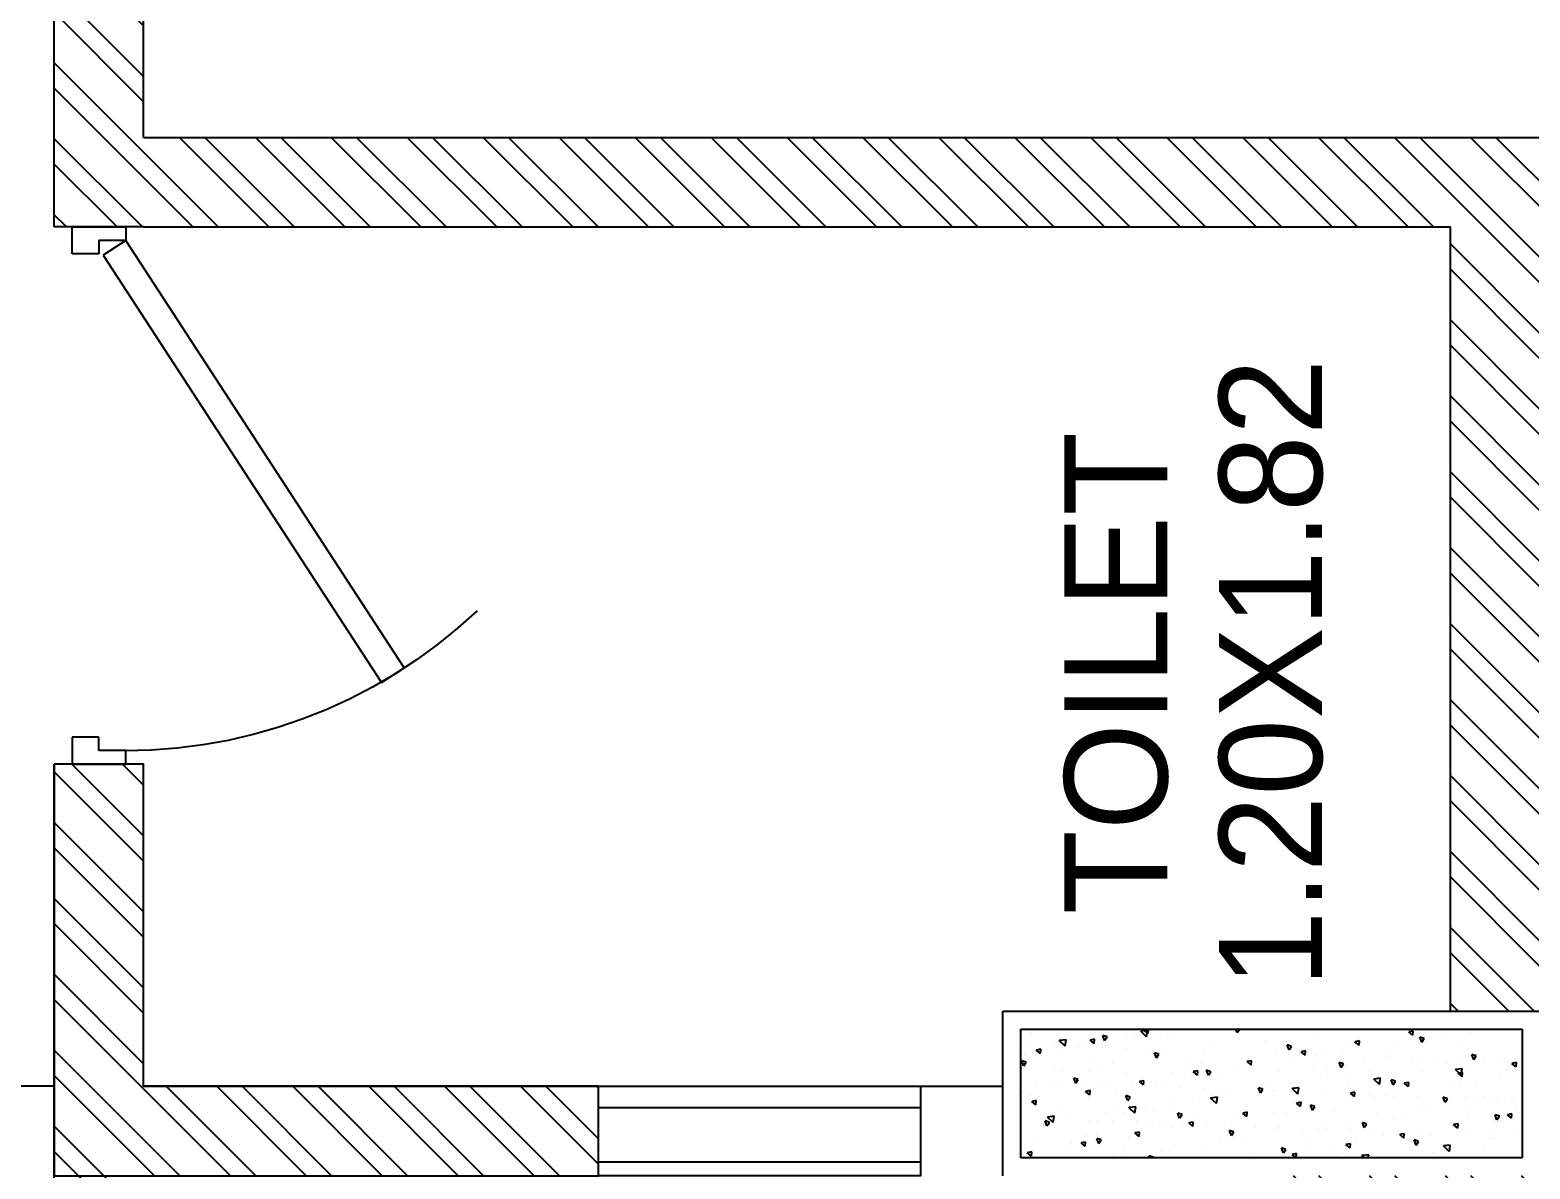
# Model space of a CAD drawing. Header units: inches. Extents: x 182687 to 187672, y -88924 to -84846.
# Drawn here: x 183072.9 to 183154.9, y -85671.8 to -85609.5 of the extents above; entities that cross this region are included whole.
import ezdxf
from ezdxf.enums import TextEntityAlignment as Align

# ---------------------------------------------------------------- set-up
doc = ezdxf.new("R2010")
doc.units = ezdxf.units.IN
doc.header["$MEASUREMENT"] = 0
doc.header["$PDMODE"] = 97
doc.linetypes.add('PROYECCION', pattern=[19.049999999999997, 12.7, -6.35])
doc.styles.add('DimText', font='arial.ttf')
doc.styles.add('HemBha', font='GOTHIC.TTF')
doc.dimstyles.new('RECORDED', dxfattribs={"dimtxt": 0.23, "dimasz": 0.2000000029802322, "dimexe": 0.1500000059604645, "dimexo": 0.3000000119209289, "dimgap": 0.1500000059604645, "dimtad": 0, "dimrnd": 0.005, "dimzin": 0, "dimdsep": 46, "dimtxsty": 'DimText', "dimblk1": 'ARCHTICK', "dimblk2": 'ARCHTICK', "dimsah": 1, "dimcen": 0.2000000029802322, "dimdle": 0.1000000014901161, "dimadec": 0, "dimazin": 0, "dimtfac": 1, "dimtofl": 0, "dimtmove": 0, "dimatfit": 3, "dimfxl": 300, "dimtolj": 1, "dimtzin": 0, "dimarcsym": 0})
pattern_1 = [(135, (181183.8515599285, -88790.0272266471), (-2.075204683822509, -2.075204683822508), []), (135, (181183.8515599285, -88788.64375685967), (-2.075204683822509, -2.075204683822508), [])]

# ---------------------------------------------------------------- blocks, each defined once
blk = doc.blocks.new('PUERTA-G-100')
at = {"color": 6}
for p, q in [((-0.848373717599074, 0.5765036423437309), (-0.821089344886019, 0.6184030815482728)), ((-0.821089344886019, 0.6184030815482728), (-0.0250000000000199, 0.09999999999978826)), ((-0.05228437271299669, 0.05810056079538839), (-0.848373717599074, 0.5765036423437309)), ((-1, 0), (-1, 0.1000000000000085)), ((-1, 0.1000000000000085), (-0.9750000000000014, 0.1000000000000085)), ((-0.9750000000000014, 0.1000000000000085), (-0.9749999999999872, 0.05000000000000426)), ((-0.0250000000000199, 0.09999999999978826), (-0.05228437271299669, 0.05810056079538839)), ((0, 0.1000000000000085), (-0.02499999999999858, 0.1000000000000085)), ((-0.02500000000036096, 0.1000000000000085), (-0.02500000000001279, 0.05000000000000426)), ((0, 0), (0, 0.1000000000000085)), ((-0.9749999999999872, 0.05000000000000426), (-0.9499999999999886, 0.05000000000000426)), ((-0.9499999999999886, 0.05000000000000426), (-0.9499999999999815, 0)), ((-0.02500000000001279, 0.05000000000000426), (-0.05000000000001137, 0.05000000000000426)), ((-0.05000000000001137, 0.05000000000000426), (-0.05000000000001847, 0)), ((-0.9499999999999815, 0), (-1, 0)), ((-0.05000000000001847, 0), (0, 0))]:
    blk.add_line(p, q, dxfattribs=at)
at = {"color": 6, "linetype": 'PROYECCION'}
blk.add_arc((-0.02500000000000568, 0.09999999999980247), 0.9503288904374118, 136.5074357588229, 183.0159162323283, dxfattribs=at)
blk = doc.blocks.new('REVISED COL LAYOUT')
at = {"color": 5}
for p, q in [((79678.94281142886, -49633.90372324394), (79908.94281142886, -49633.90372324394)), ((79908.94281142886, -49633.90372324394), (79908.94281142886, -50383.90372324394)), ((79703.94281142886, -49658.90372324394), (79883.94281142886, -49658.90372324394)), ((79703.94281142886, -50358.90372324394), (79703.94281142886, -49658.90372324394)), ((79883.94281142886, -49658.90372324394), (79883.94281142886, -50358.90372324394)), ((79883.94281142886, -50358.90372324394), (79703.94281142886, -50358.90372324394))]:
    blk.add_line(p, q, dxfattribs=at)
at = {"color": 5, "linetype": 'Continuous'}
for p, q in [((79706.33093934607, -49673.60322271083), (79711.15184641871, -49667.85788938744)), ((79708.7992195487, -49660.59733973375), (79708.7992195487, -49660.59733973375)), ((79708.97614086268, -49660.46436845802), (79708.97614086268, -49660.46436845802)), ((79712.3080415625, -49674.12623514649), (79711.15178047713, -49667.8579673583)), ((79741.6620431584, -49660.12666484014), (79741.6620431584, -49660.12666484014)), ((79795.04428677565, -49662.38215201359), (79795.04428677565, -49662.38215201359)), ((79832.61655952968, -49663.17794610126), (79839.6184127284, -49660.49018647966)), ((79832.61656102655, -49663.17794432984), (79837.59078646188, -49666.53310175067)), ((79837.59071040835, -49666.53310464362), (79839.61833810933, -49660.49018778844)), ((79848.4265303929, -49664.63763918704), (79848.4265303929, -49664.63763918704)), ((79849.3979668635, -49662.53302501478), (79849.3979668635, -49662.53302501478)), ((79706.3309382683, -49673.60322052362), (79712.30810645684, -49674.12615498011)), ((79732.76073299503, -49682.55402148126), (79732.76073299503, -49682.55402148126)), ((79759.10382859354, -49686.71269455246), (79759.10382859354, -49686.71269455246)), ((79778.05695760614, -49679.87843620909), (79782.87786467878, -49674.13310288569)), ((79778.0569565309, -49679.87843400145), (79784.03412471944, -49680.40136845794)), ((79784.03405925963, -49680.40144950789), (79782.87779817426, -49674.1331817197)), ((79789.70566850112, -49685.53360804306), (79789.70566850112, -49685.53360804306)), ((79791.07934992928, -49672.54352324802), (79791.07934992928, -49672.54352324802)), ((79809.61448084877, -49680.31083476422), (79809.61448084877, -49680.31083476422)), ((79849.7829747935, -49686.15364747929), (79855.76014298205, -49686.67658193578)), ((79849.78297586621, -49686.15364970735), (79854.60388293886, -49680.40831638395)), ((79852.86070617063, -49677.21908959865), (79852.86070617063, -49677.21908959865)), ((79855.76007695678, -49686.67666386929), (79854.60381587141, -49680.4083960811)), ((79861.55316911657, -49672.81320440378), (79861.55316911657, -49672.81320440378)), ((79877.89468892032, -49673.92330324509), (79877.89468892032, -49673.92330324509)), ((79707.76015533097, -49693.75375384116), (79707.76015533097, -49693.75375384116)), ((79726.79849204695, -49693.81549493942), (79726.79849204695, -49693.81549493942)), ((79748.59432114493, -49695.43106156034), (79755.59617434366, -49692.74330193875)), ((79748.59432261043, -49695.43105978464), (79753.56854804576, -49698.78621720547)), ((79751.83247479664, -49690.51970858587), (79751.83247479664, -49690.51970858587)), ((79753.27793642298, -49704.0698963264), (79762.17161096178, -49705.44922703289)), ((79753.28136283021, -49704.06630070696), (79761.07021237334, -49695.94864570107)), ((79753.56847273535, -49698.78621992425), (79755.59610043633, -49692.74330306907)), ((79754.06433231459, -49699.78054711777), (79754.06433231459, -49699.78054711777)), ((79762.17155745128, -49705.44916240544), (79761.06673249805, -49695.95217673649)), ((79807.44657593181, -49702.03603429119), (79807.44657593181, -49702.03603429119)), ((79829.27031597604, -49707.53909600251), (79829.27031597604, -49707.53909600251)), ((79860.33718358484, -49706.1025897869), (79860.33718358484, -49706.1025897869)), ((79860.82881954906, -49704.29152146464), (79860.82881954906, -49704.29152146464)), ((79706.54416979924, -49727.04313922428), (79706.54416979924, -49727.04313922428)), ((79712.63308210757, -49727.56009246898), (79712.63308210757, -49727.56009246898)), ((79725.52552105243, -49729.9608797741), (79725.52552105243, -49729.9608797741)), ((79757.88784306179, -49720.00207993558), (79757.88784306179, -49720.00207993558)), ((79763.39871475691, -49724.9747792313), (79763.39871475691, -49724.9747792313)), ((79770.95169904179, -49717.54959423575), (79770.95169904179, -49717.54959423575)), ((79808.39849531706, -49713.60022014736), (79808.39849531706, -49713.60022014736)), ((79826.55375242642, -49716.66026078688), (79826.55375242642, -49716.66026078688)), ((79851.58773517612, -49713.36447443333), (79851.58773517612, -49713.36447443333)), ((79860.00203098742, -49720.62186481966), (79868.89570552623, -49722.00119552615)), ((79860.00549589736, -49720.61822878627), (79867.79434544049, -49712.50057378038)), ((79868.8956514344, -49722.00113015673), (79867.79082648117, -49712.50414448778)), ((79720.20607273435, -49748.82243608979), (79725.026979807, -49743.0771027664)), ((79720.2060716296, -49748.82243389363), (79726.18323981814, -49749.34536835011)), ((79726.1831745869, -49749.34544860475), (79725.02691350153, -49743.07718081656)), ((79734.59085972172, -49750.88008223478), (79734.59085972172, -49750.88008223478)), ((79791.93209099442, -49755.09764958805), (79796.75299806707, -49749.35231626466)), ((79797.90919228403, -49755.62066296615), (79796.75293119866, -49749.35239517796)), ((79807.18250978533, -49746.88960553049), (79807.18250978533, -49746.88960553049)), ((79808.28502635678, -49735.69295062687), (79815.28687955551, -49733.00519100528)), ((79808.2850278344, -49735.69294883453), (79813.25925326973, -49739.04810625536)), ((79813.25917729673, -49739.04810899145), (79815.28680499771, -49733.00519213628)), ((79859.1211980531, -49739.39197517003), (79859.1211980531, -49739.39197517003)), ((79863.15397513636, -49747.81954507876), (79863.15397513636, -49747.81954507876)), ((79705.32818426749, -49760.33252460741), (79705.32818426749, -49760.33252460741)), ((79724.26278797204, -49767.94606608595), (79731.26464117077, -49765.25830646436)), ((79724.26278941827, -49767.94606428932), (79729.2370148536, -49771.30122171014)), ((79729.23693962373, -49771.30122427209), (79731.26456732472, -49765.25830741691)), ((79737.09176101268, -49764.41595041953), (79737.09176101268, -49764.41595041953)), ((79755.67564586704, -49764.31257244345), (79755.67564586704, -49764.31257244345)), ((79756.67185753008, -49753.29146531873), (79756.67185753008, -49753.29146531873)), ((79787.97310333898, -49753.13556940824), (79787.97310333898, -49753.13556940824)), ((79791.9320898922, -49755.09764737146), (79797.90925808075, -49755.62058182795)), ((79800.24679868219, -49756.10143197512), (79800.24679868219, -49756.10143197512)), ((79809.0578894843, -49766.56805961691), (79809.0578894843, -49766.56805961691)), ((79825.14158329733, -49767.2054744955), (79825.14158329733, -49767.2054744955)), ((79825.28078143188, -49752.80564562156), (79825.28078143188, -49752.80564562156)), ((79841.35534695623, -49755.39105658167), (79841.35534695623, -49755.39105658167)), ((79857.90521252138, -49772.68136055317), (79857.90521252138, -49772.68136055317)), ((79862.44013310155, -49768.82354679034), (79862.44013310155, -49768.82354679034)), ((79863.65810925451, -49761.37286308631), (79868.47901632715, -49755.62752976292)), ((79863.6581081548, -49761.3728608493), (79869.63527634335, -49761.89579530578)), ((79869.63520998118, -49761.89587732754), (79868.4789488958, -49755.62760953936)), ((79883.46020023158, -49757.19497626226), (79883.46020023158, -49757.19497626226)), ((79704.11219873578, -49793.62190999055), (79704.11219873578, -49793.62190999055)), ((79708.50434942887, -49787.22647096195), (79708.50434942887, -49787.22647096195)), ((79755.45587199835, -49786.58085070185), (79755.45587199835, -49786.58085070185)), ((79766.8229663631, -49777.21597272873), (79766.8229663631, -49777.21597272873)), ((79798.97382768767, -49792.2468168098), (79798.97382768767, -49792.2468168098)), ((79805.96652425358, -49780.17899091361), (79805.96652425358, -49780.17899091361)), ((79836.84702139215, -49787.260716267), (79836.84702139215, -49787.260716267)), ((79849.10309674365, -49789.16215624301), (79849.10309674365, -49789.16215624301)), ((79867.97573156863, -49775.9548396934), (79874.97758476736, -49773.2670800718)), ((79867.97573305837, -49775.95483788443), (79872.9499584937, -49779.30999530525)), ((79872.94988185808, -49779.30999805865), (79874.97750955906, -49773.26708120347)), ((79710.78480726847, -49803.85712160777), (79710.78480726847, -49803.85712160777)), ((79714.69569140597, -49801.71096754763), (79714.69569140597, -49801.71096754763)), ((79732.4658628752, -49809.18315270945), (79732.4658628752, -49809.18315270945)), ((79766.5393013799, -49818.03008885693), (79774.32815092303, -49809.91243385104)), ((79768.0779350232, -49803.96645472107), (79768.0779350232, -49803.96645472107)), ((79773.93984493798, -49795.54260316335), (79773.93984493798, -49795.54260316335)), ((79775.42945686697, -49819.4129902342), (79774.32463191374, -49809.91600456525)), ((79783.95349318389, -49808.20795515248), (79790.95534638262, -49805.52019553089)), ((79783.95349464224, -49808.20795333921), (79788.92772007757, -49811.56311076003)), ((79788.92764418511, -49811.56311333929), (79790.9552718861, -49805.52019648411)), ((79790.78447980943, -49799.17265447624), (79790.78447980943, -49799.17265447624)), ((79804.75053872187, -49813.46837629675), (79804.75053872187, -49813.46837629675)), ((79821.46017864045, -49806.2219418945), (79821.46017864045, -49806.2219418945)), ((79856.68922698963, -49805.97074593631), (79856.68922698963, -49805.97074593631)), ((79874.84242225772, -49808.47742906796), (79874.84242225772, -49808.47742906796)), ((79734.0812049909, -49824.04164726363), (79740.05837317945, -49824.56458172011)), ((79734.08120612263, -49824.04164946876), (79738.90211319528, -49818.29631614537)), ((79740.0583076113, -49824.56466206301), (79738.90204652592, -49818.29639427482)), ((79747.63289119377, -49834.98377435158), (79747.63289119377, -49834.98377435158)), ((79754.2398864666, -49819.87023608498), (79754.2398864666, -49819.87023608498)), ((79766.53583648195, -49818.03372484666), (79775.42951102076, -49819.41305555315)), ((79772.66687394347, -49831.68798799803), (79772.66687394347, -49831.68798799803)), ((79805.80722438272, -49830.31686296702), (79810.62813145536, -49824.57152964362)), ((79805.8072232535, -49830.31686074146), (79811.78439144205, -49830.83979519795)), ((79810.54006764795, -49826.70188745522), (79810.54006764795, -49826.70188745522)), ((79811.78432530843, -49830.8398764244), (79810.62806422306, -49824.57160863622)), ((79828.9754458562, -49834.16822723073), (79828.9754458562, -49834.16822723073)), ((79873.2599310464, -49834.58569333992), (79882.1536055852, -49835.96502404641)), ((79873.26343444707, -49834.58201693624), (79881.0522839902, -49826.46436193035)), ((79873.69510531746, -49818.38736901081), (79873.69510531746, -49818.38736901081)), ((79877.53324264279, -49836.59207646528), (79882.35414971544, -49830.84674314188)), ((79882.1535508501, -49835.96495798549), (79881.04872589686, -49826.46797231654)), ((79883.51034300558, -49837.1150907858), (79882.3540819202, -49830.84682299761)), ((79703.94281142879, -49838.92117829694), (79706.93310799787, -49837.77331098997)), ((79703.94281142879, -49843.16689694399), (79704.90548166145, -49843.81622621483)), ((79704.90540651212, -49843.81622861992), (79706.9330342131, -49837.77331176474)), ((79712.33821198772, -49854.18922369719), (79712.33821198772, -49854.18922369719)), ((79748.60446243038, -49855.06598983809), (79748.60446243038, -49855.06598983809)), ((79753.02390093489, -49853.15962146812), (79753.02390093489, -49853.15962146812)), ((79770.65682892196, -49844.17872546395), (79770.65682892196, -49844.17872546395)), ((79803.53455319013, -49846.75776167989), (79803.53455319013, -49846.75776167989)), ((79843.64419839573, -49848.46984421901), (79850.64605159446, -49845.78208459742)), ((79843.6441998662, -49848.4698423891), (79848.61842530154, -49851.82499980993)), ((79848.61834874646, -49851.82500240648), (79850.64597644744, -49845.78208555131)), ((79855.47324145792, -49839.26013131942), (79855.47324145792, -49839.26013131942)), ((79872.42213432293, -49854.53275384549), (79872.42213432293, -49854.53275384549)), ((79877.53324151611, -49836.5920742193), (79883.51040970466, -49837.11500867578)), ((79716.30700495843, -49866.24299287333), (79716.30700495843, -49866.24299287333)), ((79721.32593744955, -49874.42494553982), (79721.32593744955, -49874.42494553982)), ((79746.35992019925, -49871.12915918627), (79746.35992019925, -49871.12915918627)), ((79769.6892485757, -49868.49848004676), (79769.6892485757, -49868.49848004676)), ((79784.23311390373, -49866.14305864347), (79784.23311390373, -49866.14305864347)), ((79801.98670604761, -49857.32147701153), (79801.98670604761, -49857.32147701153)), ((79823.07149219293, -49870.7539672202), (79823.07149219293, -49870.7539672202)), ((79847.38815157324, -49857.82854019905), (79847.38815157324, -49857.82854019905)), ((79854.25725592619, -49872.54951670254), (79854.25725592619, -49872.54951670254)), ((79855.36894966484, -49859.57696418497), (79855.36894966484, -49859.57696418497)), ((79876.45373581017, -49873.00945439364), (79876.45373581017, -49873.00945439364)), ((79747.95633951093, -49899.26086284772), (79752.77724658357, -49893.51552952433)), ((79751.80791540314, -49886.44900685125), (79751.80791540314, -49886.44900685125)), ((79753.9334406357, -49899.78387552127), (79752.77717955032, -49893.51560773308)), ((79759.62196001099, -49880.7229596781), (79766.62381320972, -49878.0352000565)), ((79759.62196145009, -49880.7229578439), (79764.59618688542, -49884.07811526473)), ((79764.5961110735, -49884.07811768712), (79766.62373877448, -49878.03520083195)), ((79802.31856765841, -49880.047147063), (79802.31856765841, -49880.047147063)), ((79821.08119782901, -49897.26971138729), (79821.08119782901, -49897.26971138729)), ((79824.8467131775, -49893.8346057237), (79824.8467131775, -49893.8346057237)), ((79846.11518057871, -49893.97392503373), (79846.11518057871, -49893.97392503373)), ((79883.16533011173, -49883.82410749048), (79883.16533011173, -49883.82410749048)), ((79708.20947930902, -49913.85560219017), (79708.20947930902, -49913.85560219017)), ((79720.05296645503, -49910.5703303745), (79720.05296645503, -49910.5703303745)), ((79728.70929411461, -49905.89687515094), (79728.70929411461, -49905.89687515094)), ((79747.95633835219, -49899.26086063363), (79753.93350654074, -49899.78379509012)), ((79757.9261601595, -49905.5842298317), (79757.9261601595, -49905.5842298317)), ((79766.52809624326, -49903.84510395694), (79766.52809624326, -49903.84510395694)), ((79782.09153773185, -49908.15236232438), (79782.09153773185, -49908.15236232438)), ((79801.10258212668, -49913.33653244613), (79801.10258212668, -49913.33653244613)), ((79819.31266522282, -49920.98484874462), (79826.31451842155, -49918.29708912303)), ((79819.682357771, -49905.53607634598), (79824.50326484365, -49899.79074302259)), ((79819.6823566148, -49905.53607411146), (79825.65952480334, -49906.05900856795)), ((79824.28681563484, -49924.34000675432), (79826.31444333582, -49918.29708989914)), ((79825.65945833283, -49906.05908988266), (79824.50319724745, -49899.79082209447)), ((79835.47378134911, -49910.40784949782), (79835.47378134911, -49910.40784949782)), ((79848.80822662382, -49915.79128747121), (79848.80822662382, -49915.79128747121)), ((79853.04127039446, -49905.83890208568), (79853.04127039446, -49905.83890208568)), ((79732.17099275535, -49935.81228393767), (79732.17099275535, -49935.81228393767)), ((79750.59192987143, -49919.73839223437), (79750.59192987143, -49919.73839223437)), ((79779.7937365409, -49931.99755336691), (79788.6874110797, -49933.3768840734)), ((79779.79723992961, -49931.99387700691), (79787.58608947274, -49923.87622200102)), ((79788.68735628267, -49933.37681806296), (79787.58253132943, -49923.87983239401)), ((79790.48960968958, -49925.80178570445), (79790.48960968958, -49925.80178570445)), ((79794.7742440848, -49936.71088257552), (79794.7742440848, -49936.71088257552)), ((79819.31266667406, -49920.98484689379), (79824.28689210939, -49924.34000431462)), ((79819.80822683449, -49933.41509622196), (79819.80822683449, -49933.41509622196)), ((79851.82528486273, -49939.12828746882), (79851.82528486273, -49939.12828746882)), ((79857.68142053897, -49928.42899567916), (79857.68142053897, -49928.42899567916)), ((79709.23582152175, -49956.99641026796), (79709.23582152175, -49956.99641026796)), ((79731.61920641529, -49945.02540101994), (79731.61920641529, -49945.02540101994)), ((79735.29042683808, -49953.2379642037), (79742.29228003681, -49950.55020458211)), ((79735.29042825791, -49953.23796234858), (79740.26465369324, -49956.5931197694)), ((79740.26457796188, -49956.59312203496), (79742.29220566286, -49950.55020517978)), ((79749.3759443397, -49953.02777761749), (79749.3759443397, -49953.02777761749)), ((79762.618065139, -49959.25189744139), (79762.618065139, -49959.25189744139)), ((79799.88659659495, -49946.62591782927), (79799.88659659495, -49946.62591782927)), ((79816.00030875625, -49961.50738461484), (79816.00030875625, -49961.50738461484)), ((79828.68057573635, -49960.79735845894), (79828.68057573635, -49960.79735845894)), ((79879.00337043467, -49961.24673781115), (79883.942811429, -49959.35066406024)), ((79879.00337189803, -49961.24673594369), (79883.94281142902, -49964.57842997577)), ((79712.04334186787, -49980.81835492539), (79712.04334186787, -49980.81835492539)), ((79730.32060766708, -49970.42890047663), (79730.32060766708, -49970.42890047663)), ((79761.83147289921, -49974.48007622669), (79766.65237997186, -49968.7347429033)), ((79761.83147171349, -49974.48007400362), (79767.80863990204, -49975.00300846011)), ((79767.80857366009, -49975.00308897952), (79766.65231257472, -49968.73482119133)), ((79768.46729034057, -49976.15205376376), (79768.46729034057, -49976.15205376376)), ((79770.36195880211, -49970.80785669217), (79770.36195880211, -49970.80785669217)), ((79783.70285128432, -49972.68438765006), (79783.70285128432, -49972.68438765006)), ((79793.50127309027, -49972.8562674102), (79793.50127309027, -49972.8562674102)), ((79798.67061106322, -49979.9153032124), (79798.67061106322, -49979.9153032124)), ((79831.37446679475, -49967.8701668674), (79831.37446679475, -49967.8701668674)), ((79833.55749115928, -49980.75528972496), (79838.37839823193, -49975.00995640156)), ((79833.5574899761, -49980.75528748146), (79839.53465816464, -49981.27822193794)), ((79837.08509490157, -49974.93987482351), (79837.08509490157, -49974.93987482351)), ((79839.53459135722, -49981.27830334092), (79838.37833027185, -49975.01003555273)), ((79850.609299331, -49972.41767285195), (79850.609299331, -49972.41767285195)), ((79869.38255237348, -49963.76287178828), (79869.38255237348, -49963.76287178828)), ((79705.31225267106, -49984.46657220817), (79705.31225267106, -49984.46657220817)), ((79748.15995880797, -49986.31716300063), (79748.15995880797, -49986.31716300063)), ((79794.98113204993, -49993.49985327023), (79801.98298524866, -49990.81209364864)), ((79794.98113348188, -49993.49985139847), (79799.95535891721, -49996.85500881929)), ((79799.95528252322, -49996.85501110215), (79801.98291022421, -49990.81209424698)), ((79868.22255072006, -49998.99681961121), (79868.22255072006, -49998.99681961121)), ((79710.95889366519, -50025.75296872931), (79717.96074686392, -50023.06520910772)), ((79715.93304485026, -50029.10812638279), (79717.96067255124, -50023.06520952762)), ((79742.16033659638, -50015.59322495198), (79742.16033659638, -50015.59322495198)), ((79742.72289682325, -50010.08278275425), (79742.72289682325, -50010.08278275425)), ((79746.94397327624, -50019.60654838377), (79746.94397327624, -50019.60654838377)), ((79767.19431934608, -50012.29743859843), (79767.19431934608, -50012.29743859843)), ((79796.10514044049, -50012.33826992768), (79796.10514044049, -50012.33826992768)), ((79797.45462553149, -50013.20468859553), (79797.45462553149, -50013.20468859553)), ((79805.06751305056, -50007.31133805562), (79805.06751305056, -50007.31133805562)), ((79824.55184305765, -50020.46373695192), (79824.55184305765, -50020.46373695192)), ((79849.39331379927, -50005.70705823509), (79849.39331379927, -50005.70705823509)), ((79849.48738405773, -50014.59375710112), (79849.48738405773, -50014.59375710112)), ((79882.87045999189, -50010.45323871869), (79882.87045999189, -50010.45323871869)), ((79703.98058802742, -50043.4240761074), (79708.80149510007, -50037.678742784)), ((79703.98058681219, -50043.4240738958), (79709.95775500074, -50043.94700835229)), ((79707.91460918919, -50040.48473341839), (79707.91460918919, -50040.48473341839)), ((79709.9576889874, -50043.94708807641), (79708.80142790203, -50037.67882028822)), ((79710.95889506575, -50025.75296685327), (79715.93312050108, -50029.1081242741)), ((79766.23322612341, -50030.47423518514), (79766.23322612341, -50030.47423518514)), ((79775.7066062875, -50049.69928960566), (79780.52751336014, -50043.95395628227)), ((79781.68370668449, -50050.22230243778), (79780.52744559912, -50043.95403464959)), ((79793.05517847934, -50045.95766515687), (79800.84402802246, -50037.84001015098)), ((79801.94525569836, -50047.34064589172), (79800.84043074513, -50037.84366022277)), ((79841.91559697583, -50038.43799079945), (79841.91559697583, -50038.43799079945)), ((79848.17732826754, -50038.99644361822), (79848.17732826754, -50038.99644361822)), ((79848.51335650397, -50042.42041869942), (79848.51335650397, -50042.42041869942)), ((79854.67183726178, -50033.76174233676), (79861.6736904605, -50031.07398271517)), ((79854.67183870585, -50033.76174044836), (79859.64606414118, -50037.11689786919)), ((79859.6459870846, -50037.11690016934), (79861.67361478558, -50031.07398331416)), ((79866.94957972552, -50035.1422044459), (79866.94957972552, -50035.1422044459)), ((79715.85338285215, -50055.03439614022), (79715.85338285215, -50055.03439614022)), ((79723.2494242304, -50061.18231787127), (79723.2494242304, -50061.18231787127)), ((79731.87612263551, -50062.4414151659), (79731.87612263551, -50062.4414151659)), ((79740.88736560184, -50051.73860978667), (79740.88736560184, -50051.73860978667)), ((79745.72798774451, -50052.89593376689), (79745.72798774451, -50052.89593376689)), ((79770.64959887703, -50066.01485779585), (79777.65145207576, -50063.32709817425)), ((79770.64960028972, -50066.01485590317), (79775.62382572505, -50069.37001332399)), ((79775.6237494116, -50069.37001544999), (79777.65137711259, -50063.32709859481)), ((79775.7066050748, -50049.69928737364), (79781.68377326334, -50050.22222183012)), ((79776.63166784764, -50063.4378050447), (79776.63166784764, -50063.4378050447)), ((79778.76055930632, -50046.75250924387), (79778.76055930632, -50046.75250924387)), ((79790.19473956974, -50052.43091693264), (79790.19473956974, -50052.43091693264)), ((79793.05163659985, -50045.96138188718), (79801.94531113865, -50047.34071259367)), ((79796.23863999976, -50046.49407397867), (79796.23863999976, -50046.49407397867)), ((79830.01391146489, -50065.69329221815), (79830.01391146489, -50065.69329221815)), ((79847.43262454757, -50055.97450310392), (79852.25353162021, -50050.22916978053)), ((79847.4326233374, -50055.97450085147), (79853.40979152595, -50056.49743530796)), ((79853.40972438162, -50056.49751679918), (79852.25346329625, -50050.22924901099)), ((79744.33421037572, -50074.61480807994), (79744.33421037572, -50074.61480807994)), ((79744.51200221278, -50086.18531915003), (79744.51200221278, -50086.18531915003)), ((79752.45360556211, -50086.1936804321), (79752.45360556211, -50086.1936804321)), ((79795.02265446803, -50079.7834593618), (79795.02265446803, -50079.7834593618)), ((79797.71645399297, -50076.87029525337), (79797.71645399297, -50076.87029525337)), ((79815.60864323162, -50077.87916198769), (79815.60864323162, -50077.87916198769)), ((79840.64262598132, -50074.58337563413), (79840.64262598132, -50074.58337563413)), ((79846.96134273581, -50072.28582900134), (79846.96134273581, -50072.28582900134)), ((79851.09869761021, -50079.12578242683), (79851.09869761021, -50079.12578242683)), ((79878.5158196858, -50069.59727509133), (79878.5158196858, -50069.59727509133)), ((79883.39615508213, -50067.94877939158), (79883.39615508213, -50067.94877939158)), ((79711.74847174804, -50107.44748615361), (79711.74847174804, -50107.44748615361)), ((79714.58041185763, -50091.1797809749), (79714.58041185763, -50091.1797809749)), ((79770.06708868228, -50097.4369879204), (79770.06708868228, -50097.4369879204)), ((79828.3857056165, -50087.42648968714), (79828.3857056165, -50087.42648968714)), ((79830.34030408887, -50106.27674686238), (79837.3421572876, -50103.58898724079)), ((79830.34030551369, -50106.27674495306), (79835.31453094902, -50109.63190237388)), ((79835.31445397298, -50109.63190451718), (79837.34208167397, -50103.588987662)), ((79845.74535720408, -50105.57521438447), (79845.74535720408, -50105.57521438447)), ((79717.8557214157, -50118.64328948637), (79722.67662848835, -50112.89795616297)), ((79717.8557201735, -50118.6432872658), (79723.83288836204, -50119.16622172228)), ((79723.8328220118, -50119.16630153466), (79722.67656092643, -50112.89803374647)), ((79726.1466518179, -50125.63485162034), (79726.1466518179, -50125.63485162034)), ((79743.29601668105, -50119.47470453317), (79743.29601668105, -50119.47470453317)), ((79756.7364995319, -50114.26869035754), (79756.7364995319, -50114.26869035754)), ((79789.3016894874, -50117.32033317592), (79789.3016894874, -50117.32033317592)), ((79789.58173967578, -50124.91850298463), (79794.40264674842, -50119.17316966123)), ((79789.5817384361, -50124.91850074363), (79795.55890662465, -50125.44143520012)), ((79793.8066689363, -50113.07284474492), (79793.8066689363, -50113.07284474492)), ((79795.55883970889, -50125.44151589604), (79794.40257862351, -50119.17324810785)), ((79810.11874314913, -50116.52417753099), (79810.11874314913, -50116.52417753099)), ((79814.3356722371, -50114.02454682237), (79814.3356722371, -50114.02454682237)), ((79852.20886594157, -50109.03844627956), (79852.20886594157, -50109.03844627956)), ((79861.30775793587, -50131.19371648289), (79866.12866500851, -50125.44838315949)), ((79863.50098676638, -50118.77966470442), (79863.50098676638, -50118.77966470442)), ((79867.28485740602, -50131.71673025744), (79866.12859632065, -50125.44846246925)), ((79703.94281142883, -50138.83190139281), (79707.377833505, -50135.25187022165)), ((79703.94281142883, -50144.04903157753), (79708.47911663319, -50144.75257262067)), ((79708.47906113094, -50144.75250596917), (79707.37423617771, -50135.25552030022)), ((79746.31806570412, -50138.52986232146), (79753.31991890285, -50135.84210269987)), ((79746.31806709757, -50138.52986040785), (79751.2922925329, -50141.88501782867)), ((79751.29221629999, -50141.88501979782), (79753.31984400097, -50135.84210294265)), ((79792.59068340457, -50146.36223012806), (79792.59068340457, -50146.36223012806)), ((79824.25697293782, -50147.09286818015), (79824.25697293782, -50147.09286818015)), ((79825.90191219735, -50148.4796174678), (79825.90191219735, -50148.4796174678)), ((79844.52937167235, -50138.86459976761), (79844.52937167235, -50138.86459976761)), ((79861.3077566987, -50131.19371422147), (79867.28492488725, -50131.71664867795)), ((79882.57558987204, -50137.08236994689), (79882.57558987204, -50137.08236994689)), ((79707.61973906934, -50167.1138646466), (79707.61973906934, -50167.1138646466)), ((79737.26302693902, -50165.36822547457), (79737.26302693902, -50165.36822547457)), ((79742.08003114932, -50152.76408991629), (79742.08003114932, -50152.76408991629)), ((79762.99473574318, -50156.76150436416), (79762.99473574318, -50156.76150436416)), ((79765.93835600358, -50157.10336641336), (79765.93835600358, -50157.10336641336)), ((79788.02871849287, -50153.4657180106), (79788.02871849287, -50153.4657180106)), ((79790.64527055628, -50167.623712648), (79790.64527055628, -50167.623712648)), ((79806.30953665882, -50159.92521040744), (79815.20321119763, -50161.30454111393)), ((79806.31311702904, -50159.92145330684), (79814.10196657217, -50151.80379830095)), ((79815.20315511405, -50161.30447372048), (79814.09833016082, -50151.80748805153)), ((79844.02751417353, -50169.87919982144), (79844.02751417353, -50169.87919982144)), ((79848.21848638414, -50169.04954992765), (79848.21848638414, -50169.04954992765)), ((79704.96556946711, -50176.54522850979), (79704.96556946711, -50176.54522850979)), ((79731.58125251567, -50189.0705463941), (79731.58125251567, -50189.0705463941)), ((79731.73085480399, -50193.86250286533), (79736.55176187663, -50188.11716954194)), ((79737.7079550362, -50194.38551499292), (79736.55169395082, -50188.11724720473)), ((79740.86404561759, -50186.05347529942), (79740.86404561759, -50186.05347529942)), ((79758.34781308434, -50178.80071568324), (79758.34781308434, -50178.80071568324)), ((79789.8998694499, -50179.06004816086), (79789.8998694499, -50179.06004816086)), ((79791.37469787284, -50179.6516155112), (79791.37469787284, -50179.6516155112)), ((79799.59495845315, -50187.92078865603), (79799.59495845315, -50187.92078865603)), ((79806.00877091597, -50178.79175138799), (79813.0106241147, -50176.10399176639)), ((79806.00877232154, -50178.79174945774), (79810.98299775687, -50182.14690687857)), ((79810.98292086137, -50182.14690886501), (79813.01054856235, -50176.10399200983)), ((79811.7300567016, -50181.05620285668), (79811.7300567016, -50181.05620285668)), ((79843.31338614062, -50172.15398515073), (79843.31338614062, -50172.15398515073)), ((79862.74999612266, -50179.60627021162), (79862.74999612266, -50179.60627021162)), ((79865.11230031885, -50183.31169003012), (79865.11230031885, -50183.31169003012)), ((79721.98653253123, -50211.04486684707), (79728.98838572996, -50208.35710722548)), ((79721.9865339054, -50211.04486491252), (79726.96075934073, -50214.40002233335)), ((79726.96068318837, -50214.40002414566), (79728.98831088936, -50208.35710729048)), ((79731.7308535348, -50193.8625006358), (79737.70802172335, -50194.38543509228)), ((79736.68778199897, -50196.20267555239), (79736.68778199897, -50196.20267555239)), ((79761.72176474867, -50192.90688919884), (79761.72176474867, -50192.90688919884)), ((79803.45687306407, -50200.13771636359), (79808.27778013672, -50194.3923830402)), ((79803.4568717974, -50200.13771411363), (79809.43403998595, -50200.66064857012)), ((79809.43397273328, -50200.6607293543), (79808.27771164791, -50194.39246156611)), ((79842.0974006089, -50205.44337053387), (79842.0974006089, -50205.44337053387)), ((79875.18289132415, -50206.41292986186), (79880.00379839679, -50200.66759653846)), ((79875.18289006001, -50206.41292759147), (79881.16005824856, -50206.93586204795)), ((79881.15999043042, -50206.9359437157), (79880.00372934504, -50200.66767592751)), ((79717.36785862327, -50216.19911078741), (79717.36785862327, -50216.19911078741)), ((79735.41481100445, -50232.34806038707), (79735.41481100445, -50232.34806038707)), ((79739.64806008586, -50219.34286068256), (79739.64806008586, -50219.34286068256)), ((79769.77221856243, -50224.0661191486), (79769.77221856243, -50224.0661191486)), ((79770.75010224052, -50218.45459796084), (79770.75010224052, -50218.45459796084)), ((79773.28800470893, -50227.36195984427), (79773.28800470893, -50227.36195984427)), ((79790.15871234112, -50212.94100089431), (79790.15871234112, -50212.94100089431)), ((79824.13234585775, -50220.71008513429), (79824.13234585775, -50220.71008513429)), ((79828.09083549667, -50214.05562091536), (79828.09083549667, -50214.05562091536)), ((79836.44304237844, -50219.04744139985), (79836.44304237844, -50219.04744139985)), ((79861.47702512813, -50215.7516550463), (79861.47702512813, -50215.7516550463)), ((79865.6994761278, -50219.05364045452), (79872.70132932653, -50216.36588083293)), ((79865.69947754551, -50219.05363850763), (79870.67370298084, -50222.40879592846)), ((79870.67362542274, -50222.40879793222), (79872.70125312373, -50216.36588107704)), ((79877.51458947502, -50222.96557230773), (79877.51458947502, -50222.96557230773)), ((79710.38082825475, -50235.64384674063), (79710.38082825475, -50235.64384674063)), ((79711.4536016282, -50234.07661738184), (79711.4536016282, -50234.07661738184)), ((79712.84692251158, -50257.3333133775), (79720.63577205471, -50249.21565837161)), ((79721.73696054664, -50258.71633379793), (79720.6321355934, -50249.21934812898)), ((79738.43207455413, -50252.63224606567), (79738.43207455413, -50252.63224606567)), ((79781.67723774306, -50251.3067559136), (79788.67909094179, -50248.61899629201)), ((79781.67723912936, -50251.30675396242), (79786.6514645647, -50254.66191138324)), ((79786.65138774975, -50254.66191321285), (79788.67901545073, -50248.61899635767)), ((79788.94272680939, -50246.23038627745), (79788.94272680939, -50246.23038627745)), ((79840.88141507717, -50238.73275591701), (79840.88141507717, -50238.73275591701)), ((79873.0432650884, -50250.20672569173), (79873.0432650884, -50250.20672569173)), ((79709.10785726024, -50271.78923157531), (79709.10785726024, -50271.78923157531)), ((79712.84334215333, -50257.33707043444), (79721.73701669213, -50258.71640114093)), ((79745.60598819228, -50269.0817162443), (79750.42689526493, -50263.3363829209)), ((79745.60598689609, -50269.08171400581), (79751.58315508463, -50269.60464846229)), ((79746.98105096472, -50266.8031310325), (79746.98105096472, -50266.8031310325)), ((79751.5830880606, -50269.60472845118), (79750.42682697522, -50263.33646066299)), ((79751.27662964768, -50269.55413307788), (79751.27662964768, -50269.55413307788)), ((79804.65887326491, -50271.80962025131), (79804.65887326491, -50271.80962025131)), ((79810.13608863423, -50258.48861258809), (79810.13608863423, -50258.48861258809)), ((79817.33200645236, -50275.35692974256), (79822.152913525, -50269.61159641917)), ((79817.33200515869, -50275.35692748364), (79823.30917334724, -50275.87986194013)), ((79819.56743671777, -50273.8890389277), (79828.46111125658, -50275.26836963419)), ((79819.57105557874, -50273.88524145681), (79827.35990512186, -50265.76758645092)), ((79823.30910575768, -50275.87994281256), (79822.15284467231, -50269.61167502437)), ((79823.96210281797, -50273.72199940835), (79823.96210281797, -50273.72199940835)), ((79828.46105452975, -50275.26830154924), (79827.35622957652, -50265.77131588029)), ((79835.17007138392, -50255.19282623453), (79835.17007138392, -50255.19282623453)), ((79839.66542954544, -50272.02214130013), (79839.66542954544, -50272.02214130013)), ((79858.04111688216, -50274.06510742474), (79858.04111688216, -50274.06510742474)), ((79882.2807197522, -50263.71150117511), (79882.2807197522, -50263.71150117511)), ((79703.94281142885, -50281.14620645975), (79704.65685255705, -50280.87211175109)), ((79703.94281142885, -50282.9999378076), (79704.65677777774, -50280.87211163832)), ((79707.32486894952, -50293.74299587483), (79707.32486894952, -50293.74299587483)), ((79718.97917217575, -50280.7311361131), (79718.97917217575, -50280.7311361131)), ((79737.2160890224, -50285.92163144881), (79737.2160890224, -50285.92163144881)), ((79765.64348588375, -50283.73249764159), (79765.64348588375, -50283.73249764159)), ((79772.361415793, -50282.98662328655), (79772.361415793, -50282.98662328655)), ((79787.72674127766, -50279.51977166059), (79787.72674127766, -50279.51977166059)), ((79808.86311763969, -50294.63399742276), (79808.86311763969, -50294.63399742276)), ((79825.74365941023, -50285.24211045999), (79825.74365941023, -50285.24211045999)), ((79841.36794295491, -50291.56864498014), (79848.36979615364, -50288.88088535854)), ((79841.36794435333, -50291.56864301231), (79846.34216978867, -50294.92380043313)), ((79846.34209231113, -50294.92380228006), (79848.36972001211, -50288.88088542488)), ((79846.73631134417, -50289.64789687996), (79846.73631134417, -50289.64789687996)), ((79847.92361626429, -50295.67868115586), (79847.92361626429, -50295.67868115586)), ((79879.12590302748, -50287.49759763342), (79879.12590302748, -50287.49759763342)), ((79720.67409722049, -50306.24430222073), (79720.67409722049, -50306.24430222073)), ((79731.28638239585, -50315.69967762233), (79731.28638239585, -50315.69967762233)), ((79783.82913489, -50297.92978377632), (79783.82913489, -50297.92978377632)), ((79786.51075574593, -50312.80915704371), (79786.51075574593, -50312.80915704371)), ((79789.60499933007, -50305.6891793891), (79789.60499933007, -50305.6891793891)), ((79838.4494440137, -50305.31152668325), (79838.4494440137, -50305.31152668325)), ((79731.38146133193, -50320.38501839073), (79731.38146133193, -50320.38501839073)), ((79736.00010349067, -50319.21101683196), (79736.00010349067, -50319.21101683196)), ((79757.34570457017, -50323.82176043922), (79764.3475577689, -50321.13400081763)), ((79757.34570593722, -50323.82175846711), (79762.31993137255, -50327.17691588794)), ((79757.52218114579, -50337.37095496455), (79757.52218114579, -50337.37095496455)), ((79759.48112158057, -50344.30092962327), (79764.30202865321, -50338.55559629988)), ((79762.31985463813, -50327.17691756068), (79764.34748233912, -50321.1340007055)), ((79765.45822108499, -50344.82394190944), (79764.30195999962, -50338.55567412125)), ((79782.55616389548, -50334.07516861099), (79782.55616389548, -50334.07516861099)), ((79784.76370494916, -50322.64050556415), (79784.76370494916, -50322.64050556415)), ((79820.42935759996, -50329.08906806819), (79820.42935759996, -50329.08906806819)), ((79838.14594856641, -50324.89599273761), (79838.14594856641, -50324.89599273761)), ((79883.58439526947, -50320.77454962378), (79883.58439526947, -50320.77454962378)), ((79734.78411795894, -50352.50040221508), (79734.78411795894, -50352.50040221508)), ((79759.48112025739, -50344.3009273758), (79765.45828844594, -50344.82386183229)), ((79769.47734844261, -50350.69525037683), (79769.47734844261, -50350.69525037683)), ((79785.2947702142, -50346.09854242684), (79785.2947702142, -50346.09854242684)), ((79827.79596537683, -50340.68475214359), (79827.79596537683, -50340.68475214359)), ((79831.20713984064, -50350.57614312153), (79836.02804691328, -50344.83080979814)), ((79831.20713852, -50350.57614085363), (79837.18430670854, -50351.09907531012)), ((79837.18423878208, -50351.09915627082), (79836.0279776967, -50344.83088848263)), ((79837.23345848199, -50338.60091206639), (79837.23345848199, -50338.60091206639)), ((79882.31142427497, -50356.91993445846), (79882.31142427497, -50356.91993445846))]:
    blk.add_line(p, q, dxfattribs=at)
blk = doc.blocks.new('_ArchTick')
at = {"color": 0, "linetype": 'ByBlock', "const_width": 0.15}
blk.add_lwpolyline([(-0.5, -0.5), (0.5, 0.5)], dxfattribs=at)
blk = doc.blocks.new('*D40')
at = {"color": 0, "lineweight": -2, "transparency": 16777216}
for p, q in [((182800.2869229381, -85612.78163852982), (182800.2869229381, -85819.04468199305)), ((183231.699966397, -85701.803377656), (183231.699966397, -85819.04468199305)), ((182800.1869229366, -85818.89468198709), (182992.4916802804, -85818.89468198709)), ((183231.7999663985, -85818.89468198709), (182994.464229467, -85818.89468198709))]:
    blk.add_line(p, q, dxfattribs=at)
at = {"layer": 'Defpoints', "color": 0, "transparency": 16777216}
for p in [(182800.2869229381, -85612.4816385179), (183231.699966397, -85701.50337764408), (183231.699966397, -85818.89468198709)]:
    blk.add_point(p, dxfattribs=at)
at = {"color": 0, "lineweight": -2, "transparency": 16777216, "xscale": 0.2000000029802322, "yscale": 0.2000000029802322, "zscale": 0.2000000029802322, "rotation": 180}
blk.add_blockref('_ArchTick', (182800.2869229381, -85818.89468198709), dxfattribs=at)
at = {"color": 0, "lineweight": -2, "transparency": 16777216, "xscale": 0.2000000029802322, "yscale": 0.2000000029802322, "zscale": 0.2000000029802322}
blk.add_blockref('_ArchTick', (183231.699966397, -85818.89468198709), dxfattribs=at)
at = {"color": 0, "transparency": 16777216, "insert": (182993.4779548737, -85818.89468198709), "char_height": 0.23, "attachment_point": 5, "style": 'DimText'}
blk.add_mtext('\\A1;{\\H1.7391x;431.42}', dxfattribs=at)

msp = doc.modelspace()

# ---------------------------------------------------------------- hatches: boundary and pattern name
h = msp.add_hatch()
h.set_pattern_fill('ANSI32', color=256, scale=7.826086956165232, angle=90)
h.set_pattern_definition(pattern_1)
h.paths.add_polyline_path([(182952.8956185839, -85533.24250808705), (182952.8956185839, -85667.26424721137), (182957.7869229316, -85667.26424721137), (182957.7869229316, -85538.13381243471), (182998.8738794507, -85538.13381243471), (182998.8738794507, -85498.02511678424), (183022.841270754, -85498.02511678424), (183022.841270754, -85493.13381243657), (182993.9825751031, -85493.13381243657), (182993.9825751031, -85533.24250808705)])
h.paths.add_polyline_path([(183074.199966404, -85493.13381243657), (183074.199966404, -85620.30772547491), (183079.0912707517, -85620.30772547491), (183150.5043142264, -85620.30772547491), (183150.5043142264, -85663.15555155996), (183155.3956185741, -85663.15555155996), (183155.3956185741, -85615.41642112724), (183079.0912707517, -85615.41642112724), (183079.0912707517, -85498.02511678424), (183079.0912707517, -85493.13381243657)])
h.paths.add_polyline_path([(183033.6021403194, -85672.15555155717), (183033.6021403194, -85701.50337764315), (183079.0912707517, -85701.50337764408), (183079.0912707517, -85672.15555155903), (183074.199966404, -85672.15555155903), (183074.199966404, -85696.61207329642), (183038.4934446666, -85696.61207329549), (183038.4934446666, -85672.15555155717)])
h.paths.add_polyline_path([(183139.743444662, -85672.15555155903), (183139.743444662, -85696.61207329642), (183110.3956185764, -85696.61207329642), (183110.3956185764, -85701.50337764408), (183139.743444662, -85701.50337764408), (183151.4825750891, -85701.50337764408), (183155.3956185741, -85701.50337764408), (183155.3956185741, -85672.15555155903)])
h.paths.add_polyline_path([(183202.3521403115, -85615.41642112724), (183202.3521403115, -85620.30772547491), (183231.699966397, -85620.30772547491), (183231.699966397, -85615.41642112724)])
h.paths.add_polyline_path([(183197.4608359638, -85606.60745855022), (183197.4608359638, -85615.41642112724), (183197.4608359638, -85620.30772547491), (183202.3521403115, -85620.30772547491), (183202.3521403115, -85606.60745855022)])
h.paths.add_polyline_path([(183197.4608359638, -85550.85120373752), (183197.4608359638, -85559.66016631547), (183202.3521403115, -85559.66016631547), (183202.3521403115, -85555.74250808518), (183202.3521403115, -85550.85120373752)])
h.paths.add_polyline_path([(183202.3521403115, -85550.85120373752), (183202.3521403115, -85555.74250808518), (183231.699966397, -85555.74250808518), (183231.699966397, -85499.00337765433), (183231.699966397, -85463.78598635152), (183226.8086620494, -85463.78598635152), (183226.8086620494, -85493.13381243657), (183202.3521403115, -85493.13381243657), (183202.3521403115, -85498.02511678424), (183226.8086620494, -85498.02511678424), (183226.8086620494, -85550.85120373752)])
h.paths.add_polyline_path([(183155.3956185741, -85493.13381243657), (183155.3956185741, -85498.02511678424), (183197.4608359638, -85498.02511678424), (183202.3521403115, -85498.02511678424), (183202.3521403115, -85493.13381243657), (183202.3521403115, -85471.19435117647), (183197.4608359638, -85471.19435117647), (183197.4608359638, -85493.13381243657)])
h.paths.add_polyline_path([(183101.5912707503, -85441.28598635152), (183096.6999664031, -85441.28598635152), (183096.6999664031, -85446.17729069918), (183197.4608359638, -85446.17729069918), (183197.4608359638, -85453.5948850277), (183202.3521403115, -85453.5948850277), (183202.3521403115, -85441.28598635152)])
h.paths.add_polyline_path([(183197.4608359638, -85430.03598635245), (183197.4608359638, -85441.28598635152), (183202.3521403115, -85441.28598635152), (183202.3521403115, -85430.03598635245)])
h.paths.add_polyline_path([(183155.3956185741, -85365.95989939917), (183155.3956185741, -85370.85120374683), (183197.4608359638, -85370.85120374683), (183197.4608359638, -85383.0886941177), (183202.3521403115, -85383.0886941177), (183202.3521403115, -85365.95989939917)])
h.paths.add_polyline_path([(183096.6999664031, -85365.95989939917), (183096.6999664031, -85406.06859504964), (183101.5912707503, -85406.06859504964), (183101.5912707503, -85370.85120374683), (183126.0477924886, -85370.85120374683), (183126.0477924886, -85365.95989939917)])
h.paths.add_polyline_path([(183116.2651837933, -85475.52511678517), (183116.2651837933, -85493.13381243657), (183116.2651837933, -85498.02511678424), (183126.0477924886, -85498.02511678424), (183126.0477924886, -85493.13381243657), (183121.1564881409, -85493.13381243657), (183121.1564881409, -85475.52511678517)])
h.paths.add_polyline_path([(183155.3956185741, -85615.41642112724), (183155.3956185741, -85620.30772547491), (183168.1130098783, -85620.30772547491), (183168.1130098783, -85615.41642112724)])
h = msp.add_hatch()
h.set_pattern_fill('ANSI32', color=256, scale=7.826086956165232, angle=90)
h.set_pattern_definition(pattern_1)
h.paths.add_polyline_path([(183074.199966404, -85649.65555155996), (183074.199966404, -85672.15555155903), (183103.9437115885, -85672.15555155903), (183103.9437115885, -85667.26424721137), (183079.091270456, -85667.26424721137), (183079.091270456, -85649.65555155996)])

# ---------------------------------------------------------------- linework, layer by layer
for p, q in [((183074.199966404, -85620.30772547491), (183074.199966404, -85493.13381243657)), ((183079.0912707517, -85615.41642112724), (183079.0912707517, -85498.02511678424)), ((183079.0912707517, -85615.41642112724), (183155.3956185741, -85615.41642112724)), ((183079.0912707517, -85620.30772547491), (183074.199966404, -85620.30772547491)), ((183079.0912707517, -85620.30772547491), (183150.5043142264, -85620.30772547491)), ((183150.5043142264, -85663.15555155996), (183150.5043142264, -85620.30772547491)), ((183074.199966404, -85667.26424721137), (183074.199966404, -85649.65555155996)), ((183079.0912707517, -85649.65555155996), (183074.199966404, -85649.65555155996)), ((183079.0912707517, -85667.26424721137), (183079.0912707517, -85649.65555155996)), ((183074.199966404, -85667.26424721137), (183038.4934446666, -85667.26424721137)), ((183074.199966404, -85696.61207329642), (183074.199966404, -85667.26424721137)), ((183079.0912707517, -85667.26424721137), (183126.0477924886, -85667.26424721137))]:
    msp.add_line(p, q)
for points in [[(183074.199966404, -85649.65555155996), (183074.199966404, -85672.15555155903), (183103.9437115885, -85672.15555155903), (183103.9437115885, -85667.26424721137), (183079.091270456, -85667.26424721137), (183079.091270456, -85649.65555155996)], [(183103.9437115885, -85667.26424721137), (183121.5431777377, -85667.26424721137), (183121.5431777377, -85672.15555155903), (183103.9437115885, -85672.15555155903)], [(183103.9437115885, -85668.41764711097), (183121.5431777377, -85668.41764711097), (183121.5431777377, -85671.40859992031), (183103.9437115885, -85671.40859992031)]]:
    msp.add_lwpolyline(points, close=True)

# ---------------------------------------------------------------- block references
for name, p, xscale, yscale, zscale, rotation in [('REVISED COL LAYOUT', (181183.8515599285, -88790.0272266471), 0.03913043478082616, 0.03913043478082616, 0.03913043478082616, 90), ('PUERTA-G-100', (183075.1782272736, -85620.30772547491), -29.34782608561951, 29.34782608561951, 29.34782608561951, 270)]:
    msp.add_blockref(name, p, dxfattribs=dict(xscale=xscale, yscale=yscale, zscale=zscale, rotation=rotation))

# ---------------------------------------------------------------- texts
at = {"style": 'HemBha'}
for s, p in [('1.20X1.82', (183143.4881829693, -85644.68103104524)), ('TOILET', (183135.0360090559, -85644.68103104524))]:
    msp.add_text(s, height=5.634782608438966, rotation=90, dxfattribs=at).set_placement(p, align=Align.CENTER)

# ---------------------------------------------------------------- dimensions: what is measured, and where the dimension line sits
dim = msp.add_linear_dim(base=(183231.699966397, -85818.89468198709), p1=(182800.2869229381, -85612.4816385179), p2=(183231.699966397, -85701.50337764408), angle=180, text='{\\H1.7391x;<>}', dimstyle='RECORDED')
dim.commit()
dim.dimension.update_dxf_attribs({"geometry": '*D40', "text_midpoint": (182993.4779548737, -85818.89468198709), "dimtype": 160})

doc.saveas('drawing.dxf')
